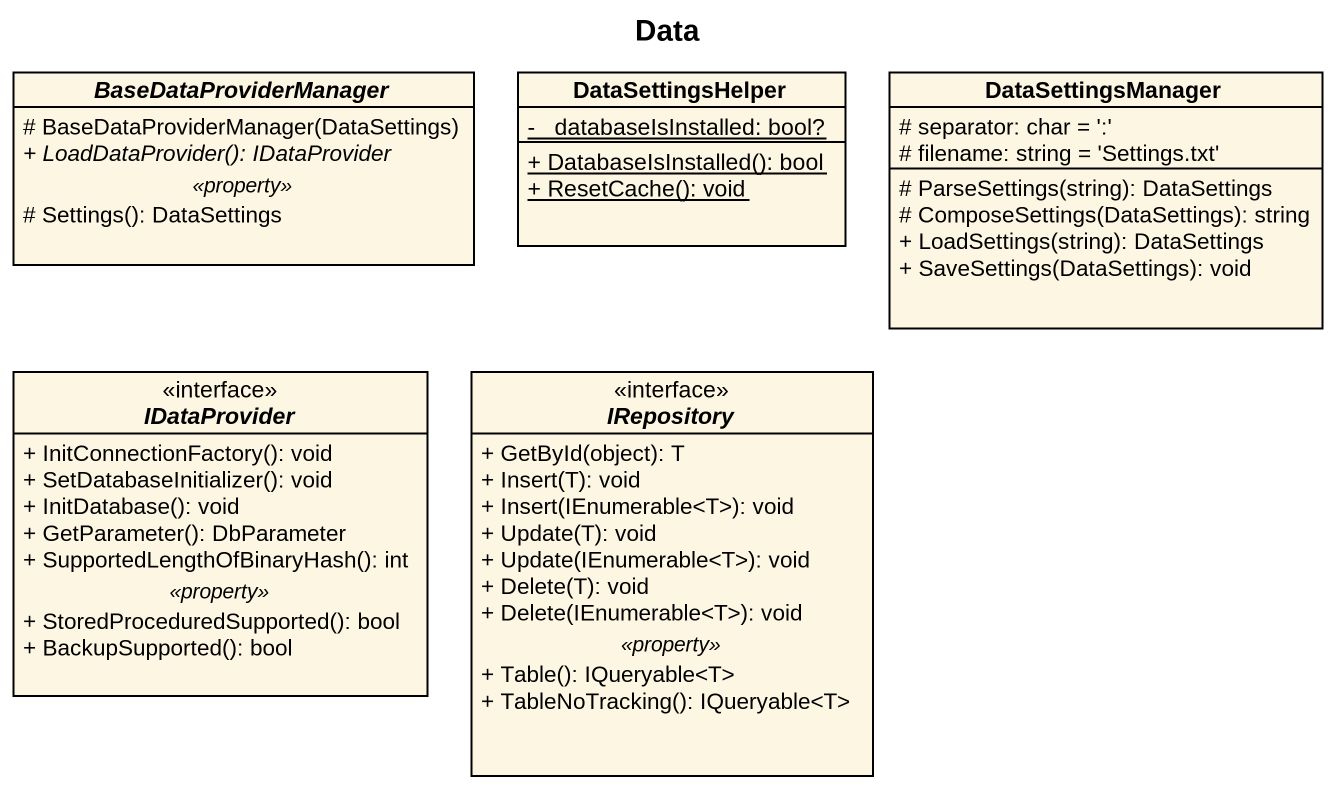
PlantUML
@startuml
title Data
hide circle
hide empty members
skinparam classAttributeIconSize 0
abstract class BaseDataProviderManager {
  # BaseDataProviderManager(DataSettings)
  {abstract} + LoadDataProvider(): IDataProvider
  .. <<property>> ..
  # Settings(): DataSettings
}
class DataSettingsHelper {
  {static} - _databaseIsInstalled: bool?
  {static} + DatabaseIsInstalled(): bool
  {static} + ResetCache(): void
}
class DataSettingsManager {
  # separator: char = ':'
  # filename: string = 'Settings.txt'
  # ParseSettings(string): DataSettings
  # ComposeSettings(DataSettings): string
  + LoadSettings(string): DataSettings
  + SaveSettings(DataSettings): void
}
interface IDataProvider {
  + InitConnectionFactory(): void
  + SetDatabaseInitializer(): void
  + InitDatabase(): void
  + GetParameter(): DbParameter
  + SupportedLengthOfBinaryHash(): int
  .. <<property>> ..
  + StoredProceduredSupported(): bool
  + BackupSupported(): bool
}
interface IRepository {
  + GetById(object): T
  + Insert(T): void
  + Insert(IEnumerable<T>): void
  + Update(T): void
  + Update(IEnumerable<T>): void
  + Delete(T): void
  + Delete(IEnumerable<T>): void
  .. <<property>> ..
  + Table(): IQueryable<T>
  + TableNoTracking(): IQueryable<T>
}
@enduml
